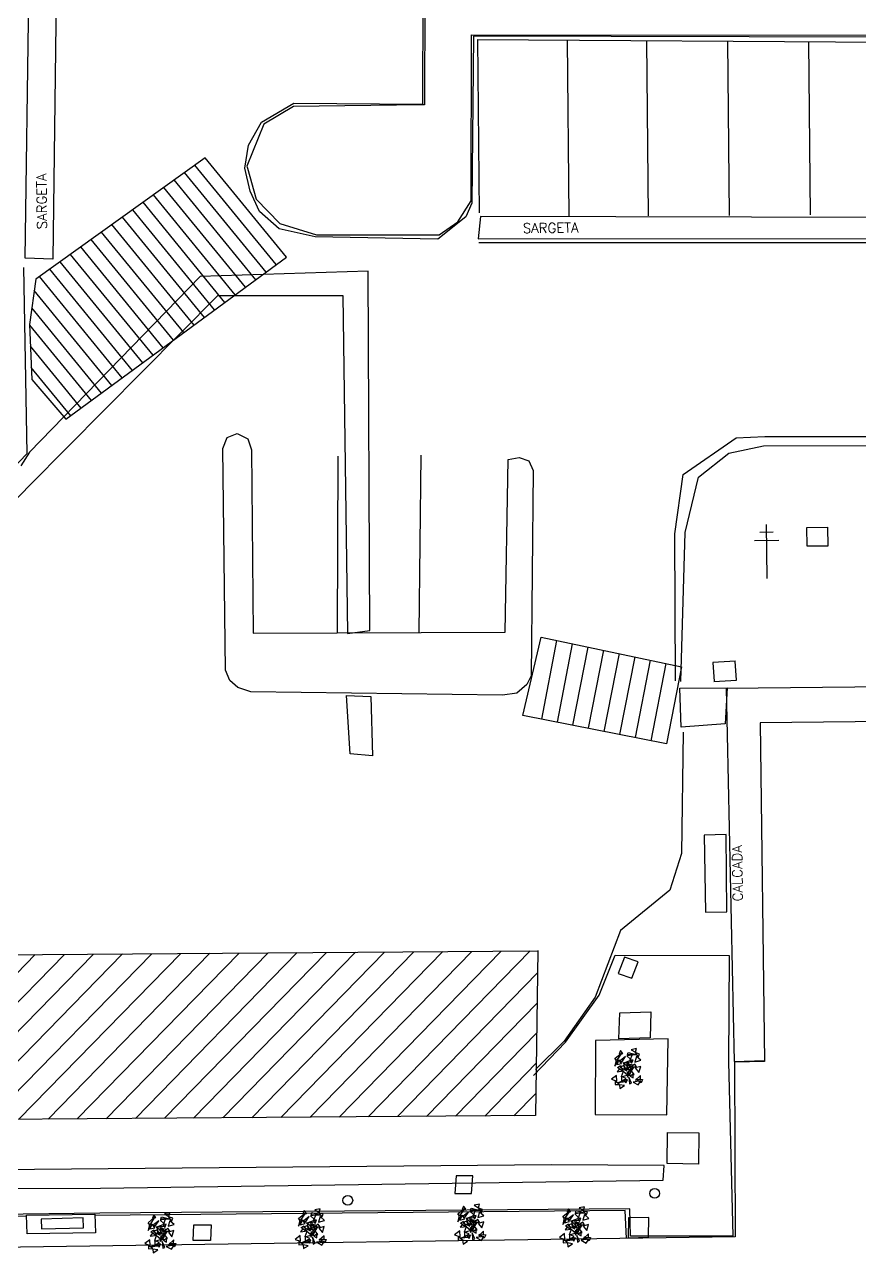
# Model space of a CAD drawing. Header units: metres. Extents: x 341 to 459, y 1341 to 1425.
# Drawn here: x 450.952 to 451.691, y 1418.165 to 1419.257 of the extents above; entities that cross this region are included whole.
import ezdxf

# ---------------------------------------------------------------- set-up
doc = ezdxf.new("R2010")
doc.units = ezdxf.units.M
doc.linetypes.add('CONTINUO', pattern=[0])
doc.layers.add('B.ACESSO', color=8, linetype='CONTINUO')
doc.styles.add('ROMANS', font='ROMANS.SHX')

# ---------------------------------------------------------------- blocks, each defined once
blk = doc.blocks.new('VGARB__2')
at = {"color": 252, "true_color": 0x939598}
for points in [[(-39.6, 28.1), (-25.7, 37.1), (-35.2, 41)], [(-10.8, 26.1), (-15.9, 45), (-27.6, 31.8)], [(21.4, 37.7), (2.8, 44), (7.4, 26.9)], [(45.1, 28), (41.3, 42.6), (31.3, 43.1)], [(52.9, 45.1), (41.9, 28.6), (42.8, 49.5)], [(50.9, 19.9), (59.7, 36), (47.6, 44.1)], [(-48.7, 15.5), (-40.5, 28.8), (-51.9, 31.8)], [(-40.2, 6.2), (-32.3, 32.4), (-32.6, 3.9)], [(-30.1, 2.2), (-19.4, 13.5), (-32.3, 18.5)], [(-10.2, 17.2), (-8.1, -10.1), (-18.1, 16.6)], [(-7, 16.3), (-16.9, 20.7), (-16.4, 10)], [(-9.2, -8.4), (9.1, -6.7), (9.1, 7.9)], [(12.9, 3.9), (-7, 3.9), (10.9, 14.8)], [(9.2, 0.3), (2.7, 14.4), (-6.2, 6.6)], [(-5.7, 0.9), (4.3, 12.2), (-0.8, 20.8)], [(3.8, 14.9), (4, 31.4), (-4.6, 25.7)], [(15.9, 1.5), (-0.6, -6.7), (4.7, -20.3)], [(21.6, 2.2), (4.2, 23.3), (27.7, 7.2)], [(30.5, 8.4), (27.1, 23.6), (15.8, 15.5)], [(17.6, 13.6), (15.8, 6.8), (35.4, 2.7)], [(34.2, -16), (29.1, 3), (17.4, -10.3)], [(26.4, 20.6), (32, 11.3), (37.7, 20.3)], [(56.4, 9), (54.1, 15.6), (35.6, 7.7)], [(53.2, -1.8), (43.3, 2.6), (43.9, -8.1)], [(-36, -21.4), (-37.8, -10.7), (-46.4, -17)], [(-22.4, -34.8), (-39.8, -13.7), (-16.3, -29.7)], [(-15.3, -19), (-11.1, -13.4), (-27.9, -2.4)], [(-3.5, -29.6), (-6.9, -14.4), (-18.3, -22.4)], [(-16.4, -24.4), (-18.3, -31.1), (1.3, -35.3)], [(-0.3, -18), (18.2, -10.8), (5.5, -27.4)], [(16, -8.5), (10.7, -22.6), (18.5, -28.8)], [(29.8, -30.1), (41.4, -45.9), (47.5, -29.3)], [(39.1, -0.8), (33.2, -15.2), (47.1, -15.2)], [(50, -0.9), (52.2, -28.2), (42.1, -1.5)], [(57.3, -21.5), (47.7, -34.9), (57.9, -35.1)], [(61.3, -6.4), (58.5, -21.8), (70.2, -20.4)]]:
    blk.add_lwpolyline(points, close=True, dxfattribs=at)
blk = doc.blocks.new('sde')
at = {"layer": 'B.ACESSO'}
h = blk.add_hatch(dxfattribs=at)
h.set_pattern_fill('ANSI31', color=256, scale=0.004328, angle=0.70135, style=0)
h.set_pattern_definition([(45.7013538, (-125.974071, -600.877505), (-0.0098355417, 0.00959764944), [])])
h.paths.add_polyline_path([(335.1866, 226.82802), (335.18791, 226.71867), (335.62195, 226.72174), (335.62367, 226.83124)])
for p, q in [((335.28295, 227.29156, -0.29047), (335.29118, 227.84998, -0.29047)), ((335.30824, 227.85001, -0.29047), (335.30153, 227.29092, -0.29047)), ((335.54774, 227.59062, -0.29328), (335.54704, 227.39395, -0.29328)), ((335.54874, 227.56648, -0.28481), (335.54842, 227.39348, -0.28481)), ((335.57925, 227.32959, -0.28313), (335.57954, 227.43994, -0.28313)), ((335.57954, 227.43994, -0.28313), (335.96818, 227.43971, -0.28313)), ((335.58081, 227.43914, -0.28758), (335.57986, 227.328, -0.28758)), ((335.96862, 227.43811, -0.28758), (335.58081, 227.43914, -0.28758)), ((335.58328, 227.43678, -0.28768), (335.96662, 227.43433, -0.28768)), ((335.58361, 227.43678, -0.28768), (335.58473, 227.32157, -0.28768)), ((335.64302, 227.4364, -0.28728), (335.64416, 227.31936, -0.28728)), ((335.69581, 227.43606, -0.28745), (335.69695, 227.31959, -0.28745)), ((335.74966, 227.43572, -0.28749), (335.75079, 227.31982, -0.28749)), ((335.80332, 227.43537, -0.2875), (335.80444, 227.32037, -0.2875)), ((335.43999, 227.38187, -0.28758), (335.46144, 227.39447, -0.28758)), ((335.46127, 227.39239, -0.28313), (335.4415, 227.38052, -0.28313)), ((335.5468, 227.39346, -0.28313), (335.46127, 227.39239, -0.28313)), ((335.46144, 227.39447, -0.28758), (335.54704, 227.39395, -0.28758)), ((335.54842, 227.39348, -0.28481), (335.5468, 227.39346, -0.28481)), ((335.4415, 227.38052, -0.28313), (335.43035, 227.35258, -0.28313)), ((335.4313, 227.36662, -0.28758), (335.43999, 227.38187, -0.28758)), ((335.429, 227.35128, -0.28758), (335.4313, 227.36662, -0.28758)), ((335.40273, 227.35831, -0.28861), (335.29018, 227.27762, -0.29081)), ((335.4567, 227.29229, -0.2931), (335.40273, 227.35831, -0.28861)), ((335.44988, 227.28727, -0.29343), (335.39584, 227.35337, -0.28894)), ((335.43245, 227.33612, -0.28758), (335.429, 227.35128, -0.28758)), ((335.43035, 227.35258, -0.28313), (335.43079, 227.35126, -0.28313)), ((335.43079, 227.35126, -0.28313), (335.43658, 227.33082, -0.28313)), ((335.43623, 227.27723, -0.2941), (335.38206, 227.34349, -0.2896)), ((335.44306, 227.28225, -0.29377), (335.38895, 227.34843, -0.28927)), ((335.42941, 227.27221, -0.29443), (335.37517, 227.33855, -0.28992)), ((335.43877, 227.3226, -0.28758), (335.43245, 227.33612, -0.28758)), ((335.41576, 227.26217, -0.29509), (335.36139, 227.32867, -0.29058)), ((335.42258, 227.26719, -0.29476), (335.36828, 227.33361, -0.29025)), ((335.43658, 227.33082, -0.28313), (335.45211, 227.31459, -0.28313)), ((335.57039, 227.31561, -0.28313), (335.57925, 227.32959, -0.28313)), ((335.57986, 227.328, -0.28758), (335.57582, 227.3191, -0.28758)), ((335.40211, 227.25213, -0.29576), (335.34761, 227.31879, -0.29123)), ((335.40893, 227.25715, -0.29543), (335.3545, 227.32373, -0.2909)), ((335.45168, 227.31108, -0.28758), (335.43877, 227.3226, -0.28758)), ((335.57582, 227.3191, -0.28758), (335.55721, 227.30416, -0.28758)), ((335.58553, 227.31924, -0.29036), (335.58397, 227.30443, -0.29036)), ((336.39858, 227.31751, -0.29036), (335.58553, 227.31924, -0.29036)), ((335.39528, 227.24711, -0.29609), (335.34072, 227.31385, -0.29156)), ((335.47564, 227.30564, -0.28758), (335.45168, 227.31108, -0.28758)), ((335.45211, 227.31459, -0.28313), (335.47657, 227.307, -0.28313)), ((335.55795, 227.30713, -0.28313), (335.57039, 227.31561, -0.28313)), ((335.38164, 227.23707, -0.29676), (335.32694, 227.30397, -0.29221)), ((335.38846, 227.24209, -0.29642), (335.33383, 227.30891, -0.29188)), ((335.55721, 227.30416, -0.28758), (335.47564, 227.30564, -0.28758)), ((335.47657, 227.307, -0.28313), (335.55795, 227.30713, -0.28313)), ((335.58397, 227.30443, -0.29036), (336.39697, 227.30504, -0.29036)), ((336.29037, 227.30201, -0.29453), (335.58446, 227.30167, -0.29453)), ((335.36799, 227.22703, -0.29742), (335.31316, 227.29409, -0.29286)), ((335.37481, 227.23205, -0.29709), (335.32005, 227.29903, -0.29254)), ((335.28433, 227.16183, -0.29282), (335.28211, 227.28541, -0.29282)), ((335.30153, 227.29092, -0.29047), (335.28295, 227.29156, -0.29047)), ((335.36116, 227.22201, -0.29775), (335.30627, 227.28915, -0.29319)), ((335.31013, 227.18447, -0.29299), (335.4567, 227.29229, -0.2931)), ((335.39919, 227.27946, -0.29202), (335.28592, 227.16253, -0.29202)), ((335.29018, 227.27762, -0.29081), (335.28604, 227.24741, -0.29143)), ((335.34751, 227.21197, -0.29842), (335.29249, 227.27927, -0.29384)), ((335.35434, 227.21699, -0.29808), (335.29938, 227.28421, -0.29352)), ((335.51084, 227.28287, -0.29202), (335.39919, 227.27946, -0.29202)), ((335.51202, 227.04404, -0.29202), (335.51084, 227.28287, -0.29202)), ((335.34069, 227.20695, -0.29875), (335.28914, 227.27001, -0.29446)), ((335.28595, 227.14049, -0.29202), (335.41096, 227.26677, -0.29202)), ((335.41096, 227.26677, -0.29202), (335.4941, 227.26672, -0.29202)), ((335.4941, 227.26672, -0.29202), (335.49722, 227.04215, -0.29202)), ((335.33386, 227.20193, -0.29908), (335.28757, 227.25856, -0.29523)), ((335.28604, 227.24741, -0.29143), (335.28747, 227.21093, -0.29249)), ((335.32704, 227.19691, -0.29941), (335.28605, 227.24705, -0.29601)), ((335.32022, 227.19189, -0.29975), (335.2866, 227.23301, -0.29695)), ((335.31339, 227.18687, -0.30008), (335.28715, 227.21896, -0.2979)), ((335.28747, 227.21093, -0.29249), (335.31013, 227.18447, -0.29299)), ((335.41438, 227.16498, -0.29078), (335.41713, 227.17244, -0.29078)), ((335.41713, 227.17244, -0.29078), (335.42393, 227.17508, -0.29078)), ((335.42393, 227.17508, -0.29078), (335.43098, 227.17149, -0.29078)), ((335.43098, 227.17149, -0.29078), (335.43346, 227.16416, -0.29078)), ((335.72015, 227.14777, -0.29356), (335.75542, 227.17205, -0.29356)), ((335.75542, 227.17205, -0.29356), (335.77433, 227.1731, -0.29356)), ((335.77433, 227.1731, -0.29356), (336.31172, 227.17332, -0.29356)), ((335.27366, 227.15065, -0.29282), (335.28433, 227.16183, -0.29282)), ((335.28592, 227.16253, -0.29202), (335.28012, 227.15353, -0.29202)), ((335.41616, 227.01775, -0.29078), (335.41438, 227.16498, -0.29078)), ((335.43346, 227.16416, -0.29078), (335.43455, 227.0423, -0.29078)), ((335.73036, 227.14601, -0.28961), (335.75046, 227.16198, -0.28961)), ((335.75046, 227.16198, -0.28961), (335.77339, 227.16692, -0.28961)), ((335.77339, 227.16692, -0.28961), (336.30728, 227.1676, -0.28961)), ((335.49081, 227.16003, -0.29365), (335.49038, 227.04255, -0.29365)), ((335.5448, 227.04279, -0.29403), (335.54604, 227.16056, -0.29403)), ((335.60185, 227.04305, -0.29078), (335.60387, 227.15785, -0.29078)), ((335.60387, 227.15785, -0.29078), (335.61122, 227.15911, -0.29078)), ((335.61122, 227.15911, -0.29078), (335.61752, 227.15695, -0.29078)), ((335.61752, 227.15695, -0.29078), (335.62042, 227.15056, -0.29078)), ((335.62042, 227.15056, -0.29078), (335.61927, 227.01405, -0.29078)), ((335.71464, 227.1083, -0.29356), (335.72015, 227.14777, -0.29356)), ((335.72142, 227.10929, -0.28961), (335.73036, 227.14601, -0.28961)), ((335.20928, 227.06134, -0.29202), (335.28595, 227.14049, -0.29202)), ((335.77584, 227.07875, -0.28986), (335.7754, 227.11466, -0.28986)), ((335.8023, 227.11267, -0.29096), (335.81601, 227.11284, -0.29096)), ((335.80245, 227.10008, -0.29096), (335.8023, 227.11267, -0.29096)), ((335.81601, 227.11284, -0.29096), (335.81617, 227.10022, -0.29096)), ((335.71496, 227.01063, -0.29356), (335.71464, 227.1083, -0.29356)), ((335.71867, 227.01014, -0.28961), (335.72142, 227.10929, -0.28961)), ((335.77995, 227.10943, -0.28986), (335.77097, 227.10932, -0.28986)), ((335.78361, 227.10393, -0.28986), (335.76745, 227.10373, -0.28986)), ((335.81617, 227.10022, -0.29096), (335.80245, 227.10008, -0.29096)), ((335.43455, 227.0423, -0.29078), (335.60185, 227.04305, -0.29078)), ((335.49722, 227.04215, -0.29202), (335.51202, 227.04404, -0.29202)), ((335.61367, 226.98775, -0.29406), (335.62571, 227.03973, -0.29379)), ((335.62571, 227.03973, -0.29379), (335.71902, 227.02001, -0.29314)), ((335.63607, 227.03754, -0.29322), (335.62594, 226.98532, -0.29299)), ((335.64644, 227.03535, -0.29321), (335.63633, 226.98326, -0.29298)), ((335.65681, 227.03316, -0.2932), (335.64673, 226.9812, -0.29297)), ((335.66718, 227.03097, -0.29319), (335.65712, 226.97914, -0.29296)), ((335.67755, 227.02878, -0.29318), (335.66752, 226.97709, -0.29295)), ((335.68792, 227.02659, -0.29317), (335.67791, 226.97503, -0.29294)), ((335.69828, 227.02439, -0.29316), (335.68831, 226.97297, -0.29293)), ((335.75496, 227.02379, -0.28916), (335.73977, 227.02277, -0.28916)), ((335.73977, 227.02277, -0.28916), (335.74072, 227.0102, -0.28916)), ((335.75559, 227.01121, -0.28916), (335.75463, 227.02377, -0.28916)), ((335.41901, 227.0109, -0.29078), (335.41616, 227.01775, -0.29078)), ((335.70865, 227.0222, -0.29315), (335.6987, 226.97092, -0.29292)), ((335.71902, 227.02001, -0.29314), (335.7091, 226.96886, -0.29291)), ((335.42443, 227.00636, -0.29078), (335.41901, 227.0109, -0.29078)), ((335.4329, 227.00334, -0.29078), (335.42443, 227.00636, -0.29078)), ((335.61627, 227.00827, -0.29078), (335.60972, 227.00241, -0.29078)), ((335.61927, 227.01405, -0.29078), (335.61627, 227.00827, -0.29078)), ((335.7404, 227.01018, -0.28916), (335.75559, 227.01121, -0.28916)), ((335.74871, 227.00572, -0.29069), (336.04445, 227.00914, -0.29069)), ((335.60002, 227.0011, -0.29078), (335.4329, 227.00334, -0.29078)), ((335.49646, 227.00093, -0.29424), (335.51267, 227.00017, -0.29424)), ((335.49886, 226.9621, -0.29424), (335.49646, 227.00093, -0.29424)), ((335.51267, 227.00017, -0.29424), (335.51383, 226.96087, -0.29424)), ((335.60972, 227.00241, -0.29078), (335.60002, 227.0011, -0.29078)), ((335.71793, 227.00589, -0.29072), (335.74941, 227.0061, -0.29072)), ((335.71888, 226.97995, -0.29072), (335.71793, 227.00589, -0.29072)), ((335.74941, 227.0061, -0.29072), (335.74813, 226.98216, -0.29072)), ((335.74871, 227.00572, -0.29069), (335.75391, 226.75773, -0.29069)), ((335.7091, 226.96886, -0.29291), (335.61367, 226.98775, -0.29406)), ((335.74813, 226.98216, -0.29072), (335.71888, 226.97995, -0.29072)), ((336.02249, 226.98495, -0.28854), (335.77131, 226.98285, -0.28854)), ((335.77131, 226.98285, -0.28912), (335.77412, 226.75776, -0.28912)), ((335.72006, 226.97658, -0.28976), (335.71899, 226.89586, -0.28976)), ((335.51383, 226.96087, -0.29424), (335.49886, 226.9621, -0.29424)), ((335.74871, 226.90867, -0.29045), (335.73399, 226.90822, -0.29045)), ((335.73399, 226.90822, -0.29045), (335.73501, 226.85699, -0.29045)), ((335.74918, 226.85717, -0.29045), (335.74871, 226.90867, -0.29045)), ((335.71899, 226.89586, -0.28976), (335.71121, 226.87158, -0.28976)), ((335.71121, 226.87158, -0.28976), (335.67844, 226.8447, -0.28976)), ((335.73501, 226.85699, -0.29045), (335.74918, 226.85717, -0.29045)), ((335.67844, 226.8447, -0.28976), (335.6617, 226.80047, -0.28976)), ((335.1866, 226.82802, -0.29433), (335.62367, 226.83124, -0.29433)), ((335.62367, 226.83157, -0.29433), (335.62195, 226.72174, -0.29433)), ((335.66436, 226.80188, -0.28968), (335.67497, 226.82845, -0.28968)), ((335.67497, 226.82845, -0.28968), (335.75059, 226.82825, -0.28968)), ((335.68108, 226.82702, -0.29245), (335.67695, 226.81618, -0.29245)), ((335.6902, 226.82398, -0.29245), (335.68108, 226.82702, -0.29245)), ((335.75059, 226.82825, -0.28968), (335.75021, 226.75744, -0.28968)), ((335.68606, 226.81315, -0.29245), (335.6902, 226.82398, -0.29245)), ((335.67695, 226.81618, -0.29245), (335.68606, 226.81315, -0.29245)), ((335.64192, 226.77052, -0.28968), (335.66436, 226.80188, -0.28968)), ((335.6617, 226.80047, -0.28976), (335.64105, 226.77133, -0.28976)), ((335.6775, 226.77284, -0.29153), (335.67797, 226.79015, -0.29153)), ((335.67797, 226.79015, -0.29153), (335.69875, 226.79075, -0.29153)), ((335.69875, 226.79075, -0.29153), (335.69828, 226.77344, -0.29153)), ((335.62064, 226.74847, -0.28968), (335.64192, 226.77052, -0.28968)), ((335.64105, 226.77133, -0.28976), (335.62208, 226.75246, -0.28976)), ((335.66201, 226.77173, -0.2923), (335.66171, 226.72244, -0.2923)), ((335.71024, 226.77271, -0.2923), (335.66201, 226.77173, -0.2923)), ((335.69828, 226.77344, -0.29153), (335.6775, 226.77284, -0.29153)), ((335.70924, 226.72234, -0.2923), (335.71024, 226.77271, -0.2923)), ((335.75021, 226.75744, -0.28968), (335.75309, 226.64172, -0.28968)), ((335.75391, 226.75773, -0.29069), (335.77411, 226.7584, -0.29069)), ((335.77412, 226.75776, -0.28912), (335.75423, 226.75738, -0.28912)), ((335.75423, 226.75738, -0.28912), (335.75466, 226.64112, -0.28912)), ((335.62195, 226.72174, -0.29433), (335.18791, 226.71867, -0.29433)), ((335.66171, 226.72244, -0.2923), (335.70924, 226.72234, -0.2923)), ((335.70957, 226.68991, -0.28993), (335.70978, 226.71065, -0.28993)), ((335.70978, 226.71065, -0.28993), (335.73063, 226.71033, -0.28993)), ((335.73063, 226.71033, -0.28993), (335.73042, 226.68959, -0.28993)), ((335.63268, 226.68897, -0.29068), (335.18456, 226.68493, -0.29068)), ((335.70762, 226.68859, -0.28968), (335.63268, 226.68897, -0.28968)), ((335.70692, 226.67892, -0.28968), (335.70762, 226.68859, -0.28968)), ((335.73042, 226.68959, -0.28993), (335.70957, 226.68991, -0.28993)), ((335.33305, 226.67366, -0.28968), (335.70692, 226.67892, -0.28968)), ((335.56933, 226.6818, -0.29059), (335.56856, 226.67012, -0.29059)), ((335.58037, 226.68168, -0.29059), (335.56933, 226.6818, -0.29059)), ((335.5796, 226.67, -0.29059), (335.58037, 226.68168, -0.29059)), ((334.87993, 226.67205, -0.28968), (335.33305, 226.67366, -0.28968)), ((335.56856, 226.67012, -0.29059), (335.5796, 226.67, -0.29059)), ((335.33275, 226.65689, -0.28968), (334.86791, 226.65093, -0.28968)), ((335.28403, 226.65488, -0.28945), (334.86791, 226.65093, -0.28945)), ((335.284, 226.65563, -0.28593), (335.32931, 226.65624, -0.28593)), ((335.28442, 226.64326, -0.28593), (335.284, 226.65563, -0.28593)), ((335.32931, 226.65624, -0.28592), (335.32973, 226.64387, -0.28592)), ((335.68151, 226.65866, -0.28945), (335.32934, 226.65531, -0.28945)), ((335.68477, 226.6599, -0.28968), (335.33275, 226.65689, -0.28968)), ((335.68251, 226.64021, -0.28945), (335.68151, 226.65866, -0.28945)), ((335.68509, 226.64163, -0.28968), (335.68477, 226.6599, -0.28968)), ((335.32161, 226.65379, -0.27987), (335.29368, 226.65307, -0.27987)), ((335.29368, 226.65307, -0.27987), (335.29388, 226.6465, -0.27987)), ((335.29388, 226.6465, -0.27987), (335.32181, 226.64721, -0.27987)), ((335.32181, 226.64721, -0.27987), (335.32161, 226.65379, -0.27987)), ((335.3946, 226.63888, -0.28942), (335.39517, 226.64922, -0.28942)), ((335.39517, 226.64922, -0.28942), (335.40669, 226.64911, -0.28942)), ((335.40669, 226.64911, -0.28942), (335.40612, 226.63877, -0.28942)), ((335.68377, 226.65377, -0.28962), (335.68361, 226.64057, -0.28962)), ((335.69736, 226.65416, -0.28962), (335.68377, 226.65377, -0.28962)), ((335.6972, 226.64095, -0.28962), (335.69736, 226.65416, -0.28962)), ((335.75466, 226.64112, -0.28912), (334.84914, 226.62824, -0.28912)), ((335.32973, 226.64387, -0.28592), (335.28442, 226.64326, -0.28592)), ((335.40612, 226.63877, -0.28942), (335.3946, 226.63888, -0.28942)), ((335.68361, 226.64057, -0.28962), (335.6972, 226.64095, -0.28962)), ((335.75309, 226.64172, -0.28968), (335.68509, 226.64163, -0.28968))]:
    blk.add_line(p, q, dxfattribs=at)
for centre in [(335.70119, 226.67012, -0.28998), (335.49737, 226.66543, -0.29025)]:
    blk.add_circle(centre, 0.00325, dxfattribs=at)
at = {"layer": 'B.ACESSO', "xscale": 0.0002164152881936197, "yscale": 0.0002164152881936197, "zscale": 0.0002164152881936197, "rotation": 270.7013537601958}
for p in [(335.68238, 226.75499, -0.29221), (335.57813, 226.65166, -0.29051), (335.37236, 226.64584, -0.29051), (335.47224, 226.64862, -0.29013), (335.64783, 226.6499, -0.29095)]:
    blk.add_blockref('VGARB__2', p, dxfattribs=at)
at = {"layer": 'B.ACESSO', "char_height": 0.006492, "attachment_point": 1, "style": 'ROMANS'}
for s, insert, width, rotation in [('SARGETA', (335.29103, 227.31073, -0.48759), 0.002353, 90.70135), ('SARGETA', (335.61357, 227.31472, -0.48759), 0.002353, 0.70135), ('CALCADA', (335.75312, 226.86413, -0.48759), 0.0020948, 90.70135)]:
    blk.add_mtext(s, dxfattribs=dict(at, insert=insert, width=width, rotation=rotation))

msp = doc.modelspace()

# ---------------------------------------------------------------- block references
at = {"color": 10, "xscale": 1.333333333333339, "yscale": 1.333333333333339, "zscale": 1.333333333333339}
msp.add_blockref('sde', (3.9083, 1115.9943), dxfattribs=at)

doc.saveas('drawing.dxf')
